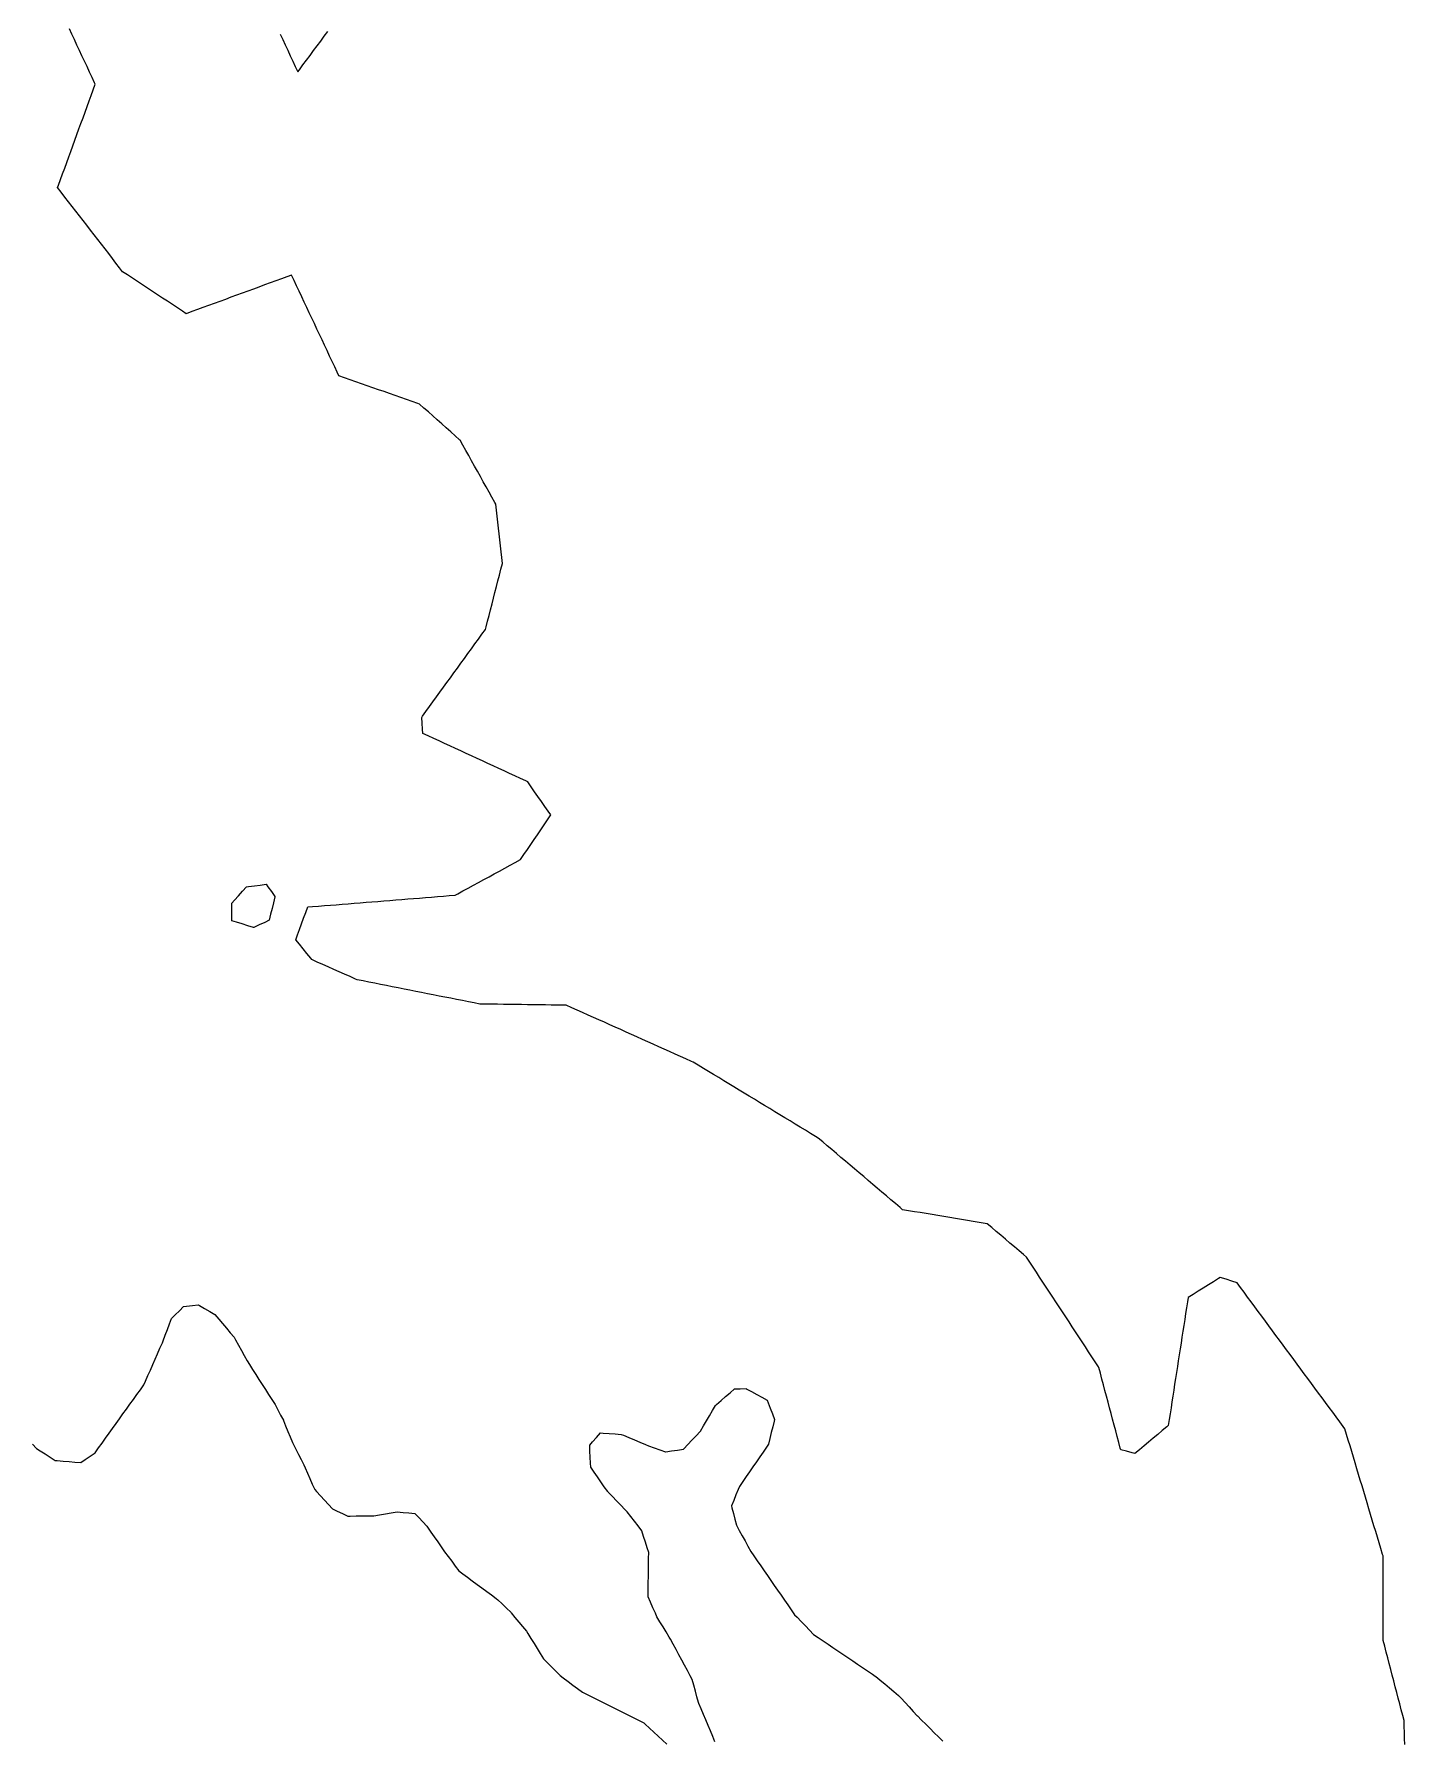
# Model space of a CAD drawing. Header units: millimetres. Extents: x 0 to 2762, y 6 to 2482.
# Drawn here: x 2172.3 to 2402.1, y 1072.3 to 1358.6 of the extents above; entities that cross this region are included whole.
import ezdxf

# ---------------------------------------------------------------- set-up
doc = ezdxf.new("R2010")
doc.units = ezdxf.units.MM
for name, color, linetype in [('ALL_HOLES', 1, 'Continuous'), ('ALL_ISLANDS', 7, 'Continuous'), ('OUTLINE_ISLAND_01', 7, 'Continuous'), ('OUTLINE_ISLAND_01_HOLE_67', 1, 'Continuous'), ('OUTLINE_ISLAND_01_HOLE_68', 1, 'Continuous')]:
    doc.layers.add(name, color=color, linetype=linetype)

msp = doc.modelspace()

# ---------------------------------------------------------------- linework, layer by layer
at = {"layer": 'ALL_HOLES'}
msp.add_lwpolyline([(2205.4254, 1209.8766), (2205.4254, 1210.8766), (2205.4254, 1211.8766), (2205.4254, 1212.8766), (2205.8508, 1213.3555), (2206.5149, 1214.1032), (2207.179, 1214.8509), (2207.8431, 1215.5985), (2208.181, 1215.6424), (2209.1727, 1215.7711), (2210.1644, 1215.8998), (2211.1561, 1216.0286), (2211.4537, 1215.6121), (2212.0351, 1214.7985), (2212.6166, 1213.9849), (2212.5982, 1213.9077), (2212.367, 1212.9348), (2212.1358, 1211.9619), (2211.9046, 1210.989), (2211.6733, 1210.0161), (2210.9031, 1209.6412), (2210.004, 1209.2036), (2209.1049, 1208.7659), (2209.0249, 1208.79), (2208.0676, 1209.079), (2207.1102, 1209.368), (2206.1529, 1209.657)], close=True, dxfattribs=at)
for points in [[(2171.9573, 1122.1033), (2172.6518, 1121.3837), (2173.2663, 1120.9904), (2174.1085, 1120.4512), (2174.9508, 1119.9121), (2175.793, 1119.373), (2176.1105, 1119.3467), (2177.1071, 1119.2642), (2178.1037, 1119.1817), (2179.1003, 1119.0992), (2180.0969, 1119.0167), (2180.8105, 1119.5078), (2181.6342, 1120.0748), (2182.458, 1120.6417), (2182.478, 1120.6696), (2183.0613, 1121.4818), (2183.6446, 1122.2941), (2184.2279, 1123.1064), (2184.8112, 1123.9186), (2185.3945, 1124.7309), (2185.9778, 1125.5432), (2186.5611, 1126.3554), (2187.1443, 1127.1677), (2187.7276, 1127.9799), (2188.3109, 1128.7922), (2188.8942, 1129.6045), (2189.4775, 1130.4167), (2190.0608, 1131.229), (2190.6441, 1132.0413), (2190.9312, 1132.6928), (2191.3344, 1133.6079), (2191.7376, 1134.5231), (2192.1408, 1135.4382), (2192.5441, 1136.3533), (2192.9473, 1137.2684), (2193.3505, 1138.1835), (2193.7537, 1139.0986), (2193.8868, 1139.4547), (2194.237, 1140.3914), (2194.5872, 1141.3281), (2194.9374, 1142.2647), (2195.2876, 1143.2014), (2195.8825, 1143.7796), (2196.5997, 1144.4765), (2197.3168, 1145.1734), (2197.7811, 1145.2267), (2198.7746, 1145.3406), (2199.7681, 1145.4545), (2199.9489, 1145.3505), (2200.8159, 1144.8522), (2201.6828, 1144.3538), (2202.5498, 1143.8554), (2202.555, 1143.8492), (2203.2012, 1143.086), (2203.8474, 1142.3229), (2204.4936, 1141.5597), (2205.1398, 1140.7965), (2205.786, 1140.0334), (2206.0358, 1139.5792), (2206.5177, 1138.703), (2206.9996, 1137.8267), (2207.4815, 1136.9505), (2207.9634, 1136.0743), (2208.335, 1135.4932), (2208.8737, 1134.6507), (2209.4124, 1133.8082), (2209.9511, 1132.9657), (2210.4898, 1132.1232), (2211.0285, 1131.2807), (2211.5672, 1130.4382), (2212.1059, 1129.5957), (2212.6446, 1128.7532), (2213.1058, 1127.8731), (2213.5699, 1126.9873), (2214.034, 1126.1015), (2214.0361, 1126.0966), (2214.415, 1125.1712), (2214.794, 1124.2458), (2215.173, 1123.3204), (2215.552, 1122.395), (2215.6608, 1122.1793), (2216.1115, 1121.2866), (2216.5622, 1120.3939), (2217.0129, 1119.5013), (2217.4635, 1118.6086), (2217.6689, 1118.1483), (2218.0764, 1117.2351), (2218.4839, 1116.3219), (2218.8913, 1115.4086), (2219.2988, 1114.4954), (2219.5827, 1114.1846), (2220.2571, 1113.4463), (2220.9315, 1112.708), (2221.606, 1111.9696), (2222.2804, 1111.2313), (2223.039, 1110.8769), (2223.945, 1110.4536), (2224.8509, 1110.0303), (2225.2298, 1110.0365), (2226.2297, 1110.053), (2227.2295, 1110.0695), (2228.2294, 1110.086), (2229.2292, 1110.1025), (2230.1678, 1110.2639), (2231.1534, 1110.4334), (2232.1389, 1110.6029), (2233.1244, 1110.7724), (2234.1026, 1110.6652), (2235.0967, 1110.5562), (2236.0907, 1110.4472), (2236.7331, 1109.7793), (2237.4263, 1109.0586), (2238.1195, 1108.3379), (2238.2246, 1108.1834), (2238.7874, 1107.3569), (2239.3503, 1106.5303), (2239.9131, 1105.7037), (2240.4759, 1104.8771), (2240.4802, 1104.8714), (2241.0731, 1104.0661), (2241.6661, 1103.2609), (2242.2591, 1102.4557), (2242.8521, 1101.6505), (2243.4451, 1100.8453), (2244.1025, 1100.362), (2244.9082, 1099.7697), (2245.7139, 1099.1774), (2246.5197, 1098.5851), (2247.3254, 1097.9928), (2248.1311, 1097.4005), (2248.9368, 1096.8082), (2249.7425, 1096.2159), (2249.9897, 1095.9801), (2250.7133, 1095.2898), (2251.4369, 1094.5996), (2252.1605, 1093.9094), (2252.2408, 1093.8117), (2252.8762, 1093.0394), (2253.5115, 1092.2672), (2254.1469, 1091.495), (2254.7823, 1090.7228), (2255.0094, 1090.357), (2255.5371, 1089.5075), (2256.0647, 1088.6581), (2256.5923, 1087.8086), (2257.1199, 1086.9591), (2257.6476, 1086.1096), (2258.3321, 1085.4229), (2259.038, 1084.7146), (2259.744, 1084.0064), (2260.45, 1083.2981), (2260.9803, 1082.8981), (2261.7786, 1082.2958), (2262.5769, 1081.6936), (2263.3753, 1081.0914), (2264.1736, 1080.4891), (2264.6457, 1080.2526), (2265.5397, 1079.8046), (2266.4338, 1079.3566), (2267.3278, 1078.9086), (2268.2219, 1078.4606), (2269.1159, 1078.0126), (2270.0099, 1077.5646), (2270.904, 1077.1166), (2271.798, 1076.6686), (2272.6921, 1076.2206), (2273.5861, 1075.7726), (2274.4801, 1075.3247), (2274.679, 1075.1413), (2275.4142, 1074.4633), (2276.1493, 1073.7854), (2276.8845, 1073.1075), (2277.6196, 1072.4296), (2278.3548, 1071.7517)], [(2286.4111, 1072.1471), (2286.022, 1073.0683), (2285.633, 1073.9895), (2285.2439, 1074.9107), (2284.8549, 1075.8319), (2284.4658, 1076.7531), (2284.0768, 1077.6743), (2283.6877, 1078.5956), (2283.6446, 1078.7545), (2283.383, 1079.7197), (2283.1213, 1080.6848), (2282.8597, 1081.65), (2282.598, 1082.6152), (2282.2608, 1083.2431), (2281.7875, 1084.124), (2281.3143, 1085.005), (2280.8411, 1085.8859), (2280.3679, 1086.7669), (2279.8947, 1087.6478), (2279.4215, 1088.5288), (2278.9483, 1089.4097), (2278.7456, 1089.743), (2278.2259, 1090.5973), (2277.7063, 1091.4517), (2277.1866, 1092.3061), (2276.6669, 1093.1605), (2276.4106, 1093.7387), (2276.0054, 1094.6529), (2275.6002, 1095.5672), (2275.195, 1096.4814), (2275.201, 1096.9121), (2275.2149, 1097.912), (2275.2288, 1098.9119), (2275.2427, 1099.9118), (2275.2566, 1100.9117), (2275.2705, 1101.9116), (2275.2844, 1102.9115), (2275.2983, 1103.9114), (2275.038, 1104.7257), (2274.7335, 1105.6783), (2274.4291, 1106.6308), (2274.1246, 1107.5833), (2273.5189, 1108.3784), (2272.9129, 1109.1738), (2272.3069, 1109.9693), (2271.7008, 1110.7647), (2271.306, 1111.1682), (2270.6065, 1111.8829), (2269.9071, 1112.5975), (2269.2076, 1113.3122), (2268.5082, 1114.0269), (2268.4257, 1114.1453), (2267.854, 1114.9658), (2267.2823, 1115.7863), (2266.7106, 1116.6067), (2266.1389, 1117.4272), (2265.5672, 1118.2477), (2265.5363, 1118.9373), (2265.4915, 1119.9363), (2265.4467, 1120.9353), (2265.4019, 1121.9343), (2265.8912, 1122.4854), (2266.5551, 1123.2332), (2267.219, 1123.9811), (2267.6836, 1123.9498), (2268.6814, 1123.8827), (2269.6791, 1123.8156), (2270.6768, 1123.7485), (2271.0511, 1123.59), (2271.9719, 1123.1999), (2272.8927, 1122.8099), (2273.8134, 1122.4198), (2274.7342, 1122.0297), (2275.2692, 1121.8399), (2276.2116, 1121.5054), (2277.154, 1121.1709), (2278.0964, 1120.8364), (2278.142, 1120.8425), (2279.1333, 1120.9741), (2280.1246, 1121.1057), (2281.1159, 1121.2373), (2281.1768, 1121.3022), (2281.8611, 1122.0314), (2282.5454, 1122.7606), (2283.2297, 1123.4898), (2283.914, 1124.219), (2283.9585, 1124.2941), (2284.4675, 1125.1549), (2284.9765, 1126.0157), (2285.4855, 1126.8764), (2285.9945, 1127.7372), (2286.5035, 1128.598), (2286.6845, 1128.7563), (2287.437, 1129.4149), (2288.1895, 1130.0735), (2288.942, 1130.7321), (2289.6945, 1131.3907), (2290.6266, 1131.405), (2291.6265, 1131.4204), (2291.6488, 1131.4083), (2292.5278, 1130.9314), (2293.4068, 1130.4546), (2294.2858, 1129.9778), (2295.1648, 1129.501), (2295.3312, 1129.0538), (2295.6798, 1128.1165), (2296.0285, 1127.1793), (2296.3772, 1126.242), (2296.3147, 1125.9809), (2296.0819, 1125.0084), (2295.8492, 1124.0359), (2295.6165, 1123.0633), (2295.3837, 1122.0908), (2295.0484, 1121.604), (2294.481, 1120.7805), (2293.9137, 1119.9571), (2293.3464, 1119.1336), (2292.779, 1118.3101), (2292.2117, 1117.4866), (2291.6444, 1116.6631), (2291.077, 1115.8396), (2290.5097, 1115.0161), (2290.304, 1114.5154), (2289.924, 1113.5904), (2289.5441, 1112.6654), (2289.1641, 1111.7404), (2289.2449, 1111.431), (2289.4975, 1110.4634), (2289.7502, 1109.4959), (2290.0028, 1108.5283), (2290.0142, 1108.5074), (2290.4917, 1107.6287), (2290.9692, 1106.7501), (2291.4467, 1105.8715), (2291.9242, 1104.9928), (2292.4016, 1104.1142), (2292.9331, 1103.3457), (2293.5018, 1102.5232), (2294.0706, 1101.7007), (2294.6394, 1100.8782), (2295.2082, 1100.0557), (2295.7769, 1099.2333), (2296.3457, 1098.4108), (2296.9145, 1097.5883), (2297.4833, 1096.7658), (2298.052, 1095.9433), (2298.6208, 1095.1208), (2299.1896, 1094.2983), (2299.7584, 1093.4758), (2300.1689, 1093.0522), (2300.8648, 1092.334), (2301.5607, 1091.6159), (2302.2566, 1090.8977), (2302.9525, 1090.1796), (2303.7054, 1089.6683), (2304.5328, 1089.1066), (2305.3601, 1088.5449), (2306.1874, 1087.9832), (2307.0148, 1087.4215), (2307.8421, 1086.8598), (2308.6694, 1086.2981), (2309.4968, 1085.7364), (2310.3241, 1085.1747), (2311.1514, 1084.6129), (2311.9788, 1084.0512), (2312.8061, 1083.4895), (2313.6334, 1082.9278), (2314.1212, 1082.5166), (2314.8857, 1081.8719), (2315.6502, 1081.2273), (2316.4147, 1080.5827), (2317.1792, 1079.9381), (2317.6095, 1079.4748), (2318.29, 1078.7421), (2318.9706, 1078.0094), (2319.6511, 1077.2767), (2320.3317, 1076.544), (2320.3571, 1076.5185), (2321.0634, 1075.8106), (2321.7697, 1075.1027), (2322.476, 1074.3947), (2323.1823, 1073.6868), (2323.8886, 1072.9789), (2324.5949, 1072.271)]]:
    msp.add_lwpolyline(points, dxfattribs=at)
at = {"layer": 'ALL_ISLANDS'}
for points in [[(2402.0817, 1071.7234), (2402.0493, 1072.7228), (2402.0169, 1073.7223), (2401.9845, 1074.7218), (2401.9522, 1075.7213), (2401.7298, 1076.5763), (2401.4782, 1077.5441), (2401.2265, 1078.5119), (2400.9749, 1079.4798), (2400.7232, 1080.4476), (2400.4716, 1081.4154), (2400.2199, 1082.3832), (2399.9683, 1083.351), (2399.7166, 1084.3189), (2399.465, 1085.2867), (2399.2133, 1086.2545), (2398.9617, 1087.2223), (2398.71, 1088.1901), (2398.4584, 1089.1579), (2398.4579, 1089.3426), (2398.4554, 1090.3426), (2398.4529, 1091.3426), (2398.4504, 1092.3426), (2398.4479, 1093.3426), (2398.4454, 1094.3426), (2398.4429, 1095.3426), (2398.4404, 1096.3426), (2398.4379, 1097.3426), (2398.4354, 1098.3426), (2398.4329, 1099.3426), (2398.4304, 1100.3426), (2398.4279, 1101.3426), (2398.4255, 1102.3426), (2398.423, 1103.3425), (2398.3409, 1103.6166), (2398.054, 1104.5746), (2397.767, 1105.5325), (2397.4801, 1106.4905), (2397.1932, 1107.4484), (2396.9063, 1108.4064), (2396.6194, 1109.3643), (2396.3324, 1110.3223), (2396.0455, 1111.2802), (2395.7586, 1112.2382), (2395.4717, 1113.1961), (2395.1848, 1114.1541), (2394.8979, 1115.1121), (2394.6109, 1116.07), (2394.324, 1117.028), (2394.0371, 1117.9859), (2393.7502, 1118.9439), (2393.4633, 1119.9018), (2393.1763, 1120.8598), (2392.8894, 1121.8177), (2392.6025, 1122.7757), (2392.3156, 1123.7337), (2392.0287, 1124.6916), (2391.7626, 1125.0519), (2391.1685, 1125.8563), (2390.5744, 1126.6607), (2389.9803, 1127.4651), (2389.3861, 1128.2694), (2388.792, 1129.0738), (2388.1979, 1129.8782), (2387.6038, 1130.6826), (2387.0097, 1131.487), (2386.4156, 1132.2914), (2385.8215, 1133.0958), (2385.2274, 1133.9002), (2384.6333, 1134.7045), (2384.0392, 1135.5089), (2383.4451, 1136.3133), (2382.851, 1137.1177), (2382.2569, 1137.9221), (2381.6628, 1138.7265), (2381.0687, 1139.5309), (2380.4746, 1140.3353), (2379.8805, 1141.1396), (2379.2864, 1141.944), (2378.6922, 1142.7484), (2378.0981, 1143.5528), (2377.504, 1144.3572), (2376.9099, 1145.1616), (2376.3158, 1145.966), (2375.7217, 1146.7703), (2375.1276, 1147.5747), (2374.5335, 1148.3791), (2373.9394, 1149.1835), (2373.052, 1149.4612), (2372.0976, 1149.7598), (2371.1433, 1150.0584), (2370.8323, 1149.8652), (2369.9828, 1149.3376), (2369.1334, 1148.8099), (2368.2839, 1148.2822), (2367.4345, 1147.7546), (2366.585, 1147.2269), (2365.7356, 1146.6992), (2365.6252, 1145.9859), (2365.4723, 1144.9976), (2365.3193, 1144.0094), (2365.1664, 1143.0212), (2365.0135, 1142.0329), (2364.8606, 1141.0447), (2364.7076, 1140.0564), (2364.5547, 1139.0682), (2364.4018, 1138.08), (2364.2489, 1137.0917), (2364.0959, 1136.1035), (2363.943, 1135.1153), (2363.7901, 1134.127), (2363.6372, 1133.1388), (2363.4842, 1132.1505), (2363.3313, 1131.1623), (2363.1784, 1130.1741), (2363.0255, 1129.1858), (2362.8726, 1128.1976), (2362.7196, 1127.2094), (2362.5667, 1126.2211), (2362.4138, 1125.2329), (2362.1788, 1125.0345), (2361.4146, 1124.3895), (2360.6504, 1123.7445), (2359.8862, 1123.0995), (2359.122, 1122.4545), (2358.3579, 1121.8095), (2357.5937, 1121.1645), (2356.8295, 1120.5195), (2356.3702, 1120.6441), (2355.4051, 1120.9059), (2354.44, 1121.1677), (2354.369, 1121.4347), (2354.1121, 1122.4011), (2353.8553, 1123.3675), (2353.5984, 1124.334), (2353.3415, 1125.3004), (2353.0846, 1126.2669), (2352.8277, 1127.2333), (2352.5709, 1128.1998), (2352.314, 1129.1662), (2352.0571, 1130.1326), (2351.8002, 1131.0991), (2351.5434, 1132.0655), (2351.2865, 1133.032), (2351.0296, 1133.9984), (2350.7727, 1134.9649), (2350.6997, 1135.0764), (2350.1519, 1135.913), (2349.6041, 1136.7496), (2349.0563, 1137.5863), (2348.5085, 1138.4229), (2347.9607, 1139.2595), (2347.413, 1140.0961), (2346.8652, 1140.9327), (2346.3174, 1141.7693), (2345.7696, 1142.606), (2345.2218, 1143.4426), (2344.674, 1144.2792), (2344.1262, 1145.1158), (2343.5784, 1145.9524), (2343.0306, 1146.789), (2342.4829, 1147.6257), (2341.9351, 1148.4623), (2341.3873, 1149.2989), (2340.8395, 1150.1355), (2340.2917, 1150.9721), (2339.7439, 1151.8087), (2339.1961, 1152.6454), (2338.6483, 1153.482), (2338.1529, 1153.9022), (2337.3903, 1154.549), (2336.6277, 1155.1959), (2335.865, 1155.8427), (2335.1024, 1156.4896), (2334.3398, 1157.1364), (2333.5772, 1157.7833), (2332.8146, 1158.4301), (2332.0519, 1159.077), (2331.6893, 1159.1372), (2330.7028, 1159.3011), (2329.7163, 1159.4651), (2328.7299, 1159.629), (2327.7434, 1159.7929), (2326.7569, 1159.9568), (2325.7705, 1160.1207), (2324.784, 1160.2847), (2323.7975, 1160.4486), (2322.811, 1160.6125), (2321.8246, 1160.7764), (2320.8381, 1160.9403), (2319.8516, 1161.1043), (2318.8651, 1161.2682), (2317.8787, 1161.4321), (2317.4396, 1161.8048), (2316.6772, 1162.4519), (2315.9148, 1163.099), (2315.1524, 1163.7462), (2314.39, 1164.3933), (2313.6276, 1165.0404), (2312.8653, 1165.6875), (2312.1029, 1166.3347), (2311.3405, 1166.9818), (2310.5781, 1167.6289), (2309.8157, 1168.276), (2309.0533, 1168.9231), (2308.2909, 1169.5703), (2307.5286, 1170.2174), (2306.7662, 1170.8645), (2306.0038, 1171.5116), (2305.2414, 1172.1587), (2304.479, 1172.8059), (2303.7166, 1173.453), (2303.2718, 1173.7231), (2302.4171, 1174.2422), (2301.5624, 1174.7613), (2300.7077, 1175.2804), (2299.853, 1175.7995), (2298.9983, 1176.3186), (2298.1436, 1176.8378), (2297.2889, 1177.3569), (2296.4341, 1177.876), (2295.5794, 1178.3951), (2294.7247, 1178.9142), (2293.87, 1179.4333), (2293.0153, 1179.9524), (2292.1606, 1180.4715), (2291.3059, 1180.9906), (2290.4512, 1181.5097), (2289.5964, 1182.0288), (2288.7417, 1182.5479), (2287.887, 1183.067), (2287.0323, 1183.5861), (2286.1776, 1184.1052), (2285.3229, 1184.6243), (2284.4682, 1185.1434), (2283.6135, 1185.6625), (2282.7588, 1186.1816), (2282.4568, 1186.3171), (2281.5445, 1186.7265), (2280.6321, 1187.1359), (2279.7198, 1187.5453), (2278.8074, 1187.9547), (2277.8951, 1188.3641), (2276.9827, 1188.7735), (2276.0704, 1189.1829), (2275.158, 1189.5923), (2274.2456, 1190.0017), (2273.3333, 1190.4111), (2272.4209, 1190.8205), (2271.5086, 1191.2299), (2270.5962, 1191.6393), (2269.6839, 1192.0487), (2268.7715, 1192.4581), (2267.8592, 1192.8675), (2266.9468, 1193.2769), (2266.0345, 1193.6863), (2265.1221, 1194.0957), (2264.2097, 1194.5051), (2263.2974, 1194.9145), (2262.385, 1195.3239), (2261.4727, 1195.7333), (2260.9657, 1195.7404), (2259.9658, 1195.7542), (2258.9659, 1195.7681), (2257.966, 1195.7819), (2256.9661, 1195.7958), (2255.9661, 1195.8097), (2254.9662, 1195.8235), (2253.9663, 1195.8374), (2252.9664, 1195.8512), (2251.9665, 1195.8651), (2250.9666, 1195.879), (2249.9667, 1195.8928), (2248.9668, 1195.9067), (2247.9669, 1195.9205), (2246.967, 1195.9344), (2246.0384, 1196.1182), (2245.0575, 1196.3124), (2244.0765, 1196.5066), (2243.0955, 1196.7007), (2242.1146, 1196.8949), (2241.1336, 1197.0891), (2240.1526, 1197.2833), (2239.1717, 1197.4775), (2238.1907, 1197.6716), (2237.2098, 1197.8658), (2236.2288, 1198.06), (2235.2478, 1198.2542), (2234.2669, 1198.4484), (2233.2859, 1198.6425), (2232.3049, 1198.8367), (2231.324, 1199.0309), (2230.343, 1199.2251), (2229.362, 1199.4193), (2228.3811, 1199.6134), (2227.4001, 1199.8076), (2226.4191, 1200.0018), (2226.1291, 1200.1308), (2225.2154, 1200.5372), (2224.3017, 1200.9436), (2223.3881, 1201.35), (2222.4744, 1201.7564), (2221.5607, 1202.1629), (2220.647, 1202.5693), (2219.7333, 1202.9757), (2218.8196, 1203.3821), (2218.6232, 1203.6244), (2217.9937, 1204.4014), (2217.3642, 1205.1784), (2216.7347, 1205.9554), (2216.1052, 1206.7324), (2216.3971, 1207.525), (2216.7426, 1208.4634), (2217.0882, 1209.4018), (2217.4338, 1210.3402), (2217.7794, 1211.2786), (2218.125, 1212.217), (2218.9315, 1212.2817), (2219.9283, 1212.3616), (2220.9251, 1212.4416), (2221.9219, 1212.5216), (2222.9187, 1212.6016), (2223.9155, 1212.6815), (2224.9123, 1212.7615), (2225.9091, 1212.8415), (2226.9059, 1212.9215), (2227.9027, 1213.0014), (2228.8994, 1213.0814), (2229.8962, 1213.1614), (2230.893, 1213.2414), (2231.8898, 1213.3213), (2232.8866, 1213.4013), (2233.8834, 1213.4813), (2234.8802, 1213.5613), (2235.877, 1213.6412), (2236.8738, 1213.7212), (2237.8706, 1213.8012), (2238.8674, 1213.8812), (2239.8642, 1213.9611), (2240.861, 1214.0411), (2241.8578, 1214.1211), (2242.8546, 1214.201), (2243.2643, 1214.4244), (2244.1423, 1214.9031), (2245.0203, 1215.3818), (2245.8983, 1215.8605), (2246.7763, 1216.3391), (2247.6543, 1216.8178), (2248.5323, 1217.2965), (2249.4103, 1217.7752), (2250.2883, 1218.2539), (2251.1662, 1218.7325), (2252.0442, 1219.2112), (2252.9222, 1219.6899), (2253.8002, 1220.1686), (2253.8245, 1220.2044), (2254.3857, 1221.0321), (2254.9468, 1221.8598), (2255.508, 1222.6876), (2256.0691, 1223.5153), (2256.6302, 1224.343), (2257.1914, 1225.1707), (2257.7525, 1225.9984), (2258.3137, 1226.8261), (2258.8748, 1227.6539), (2258.4379, 1228.2806), (2257.866, 1229.1009), (2257.2941, 1229.9212), (2256.7222, 1230.7416), (2256.1503, 1231.5619), (2255.5784, 1232.3822), (2255.0065, 1233.2025), (2254.6803, 1233.3535), (2253.7728, 1233.7734), (2252.8652, 1234.1933), (2251.9577, 1234.6132), (2251.0501, 1235.0331), (2250.1425, 1235.4531), (2249.235, 1235.873), (2248.3274, 1236.2929), (2247.4198, 1236.7128), (2246.5123, 1237.1327), (2245.6047, 1237.5527), (2244.6972, 1237.9726), (2243.7896, 1238.3925), (2242.882, 1238.8124), (2241.9745, 1239.2323), (2241.0669, 1239.6522), (2240.1594, 1240.0722), (2239.2518, 1240.4921), (2238.3442, 1240.912), (2237.4367, 1241.3319), (2237.3829, 1242.0377), (2237.307, 1243.0348), (2237.231, 1244.0319), (2237.3575, 1244.2066), (2237.944, 1245.0165), (2238.5305, 1245.8265), (2239.117, 1246.6364), (2239.7035, 1247.4464), (2240.29, 1248.2563), (2240.8765, 1249.0663), (2241.463, 1249.8762), (2242.0495, 1250.6862), (2242.636, 1251.4961), (2243.2225, 1252.3061), (2243.8089, 1253.1161), (2244.3954, 1253.926), (2244.9819, 1254.736), (2245.5684, 1255.5459), (2246.1549, 1256.3559), (2246.7414, 1257.1658), (2247.3279, 1257.9758), (2247.9144, 1258.7857), (2248.0185, 1259.1878), (2248.2692, 1260.1559), (2248.5198, 1261.124), (2248.7705, 1262.0921), (2249.0211, 1263.0601), (2249.2718, 1264.0282), (2249.5224, 1264.9963), (2249.7731, 1265.9644), (2250.0237, 1266.9325), (2250.2744, 1267.9005), (2250.525, 1268.8686), (2250.7756, 1269.8367), (2250.6659, 1270.8259), (2250.5556, 1271.8198), (2250.4454, 1272.8137), (2250.3351, 1273.8076), (2250.2248, 1274.8015), (2250.1146, 1275.7954), (2250.0043, 1276.7893), (2249.894, 1277.7832), (2249.7838, 1278.7771), (2249.6735, 1279.771), (2249.506, 1280.0712), (2249.0188, 1280.9445), (2248.5316, 1281.8178), (2248.0443, 1282.6911), (2247.5571, 1283.5644), (2247.0699, 1284.4376), (2246.5827, 1285.3109), (2246.0955, 1286.1842), (2245.6082, 1287.0575), (2245.121, 1287.9308), (2244.6338, 1288.804), (2244.1466, 1289.6773), (2243.6594, 1290.5506), (2243.5886, 1290.6134), (2242.8406, 1291.2771), (2242.0926, 1291.9407), (2241.3445, 1292.6044), (2240.5965, 1293.2681), (2239.8485, 1293.9318), (2239.1005, 1294.5955), (2238.3525, 1295.2592), (2237.6045, 1295.9228), (2236.8564, 1296.5865), (2236.5748, 1296.6852), (2235.6311, 1297.0158), (2234.6873, 1297.3465), (2233.7436, 1297.6771), (2232.7998, 1298.0078), (2231.8561, 1298.3384), (2230.9123, 1298.6691), (2229.9685, 1298.9997), (2229.0248, 1299.3303), (2228.081, 1299.661), (2227.1373, 1299.9916), (2226.1935, 1300.3223), (2225.2498, 1300.6529), (2224.306, 1300.9836), (2223.3623, 1301.3142), (2223.0721, 1301.9314), (2222.6465, 1302.8363), (2222.221, 1303.7413), (2221.7955, 1304.6462), (2221.3699, 1305.5512), (2220.9444, 1306.4561), (2220.5189, 1307.361), (2220.0934, 1308.266), (2219.6678, 1309.1709), (2219.2423, 1310.0759), (2218.8168, 1310.9808), (2218.3912, 1311.8858), (2217.9657, 1312.7907), (2217.5402, 1313.6957), (2217.1146, 1314.6006), (2216.6891, 1315.5055), (2216.2636, 1316.4105), (2215.8381, 1317.3154), (2215.4125, 1318.2204), (2214.6435, 1317.9385), (2213.7046, 1317.5943), (2212.7657, 1317.2501), (2211.8268, 1316.9059), (2210.8879, 1316.5617), (2209.949, 1316.2176), (2209.0101, 1315.8734), (2208.0712, 1315.5292), (2207.1323, 1315.185), (2206.1933, 1314.8408), (2205.2544, 1314.4967), (2204.3155, 1314.1525), (2203.3766, 1313.8083), (2202.4377, 1313.4641), (2201.4988, 1313.1199), (2200.5599, 1312.7757), (2199.621, 1312.4316), (2198.6821, 1312.0874), (2197.7432, 1311.7432), (2197.098, 1312.1703), (2196.2641, 1312.7222), (2195.4302, 1313.2742), (2194.5964, 1313.8261), (2193.7625, 1314.3781), (2192.9286, 1314.93), (2192.0947, 1315.482), (2191.2608, 1316.0339), (2190.427, 1316.5859), (2189.5931, 1317.1378), (2188.7592, 1317.6898), (2187.9253, 1318.2417), (2187.0915, 1318.7937), (2186.5848, 1319.4498), (2185.9735, 1320.2413), (2185.3623, 1321.0327), (2184.7511, 1321.8242), (2184.1399, 1322.6156), (2183.5286, 1323.4071), (2182.9174, 1324.1986), (2182.3062, 1324.99), (2181.695, 1325.7815), (2181.0837, 1326.5729), (2180.4725, 1327.3644), (2179.8613, 1328.1558), (2179.2501, 1328.9473), (2178.6389, 1329.7388), (2178.0276, 1330.5302), (2177.4164, 1331.3217), (2176.8052, 1332.1131), (2176.194, 1332.9046), (2176.3503, 1333.3354), (2176.6914, 1334.2755), (2177.0325, 1335.2155), (2177.3737, 1336.1555), (2177.7148, 1337.0955), (2178.0559, 1338.0355), (2178.397, 1338.9756), (2178.7381, 1339.9156), (2179.0793, 1340.8556), (2179.4204, 1341.7956), (2179.7615, 1342.7356), (2180.1026, 1343.6757), (2180.4437, 1344.6157), (2180.7849, 1345.5557), (2181.126, 1346.4957), (2181.4671, 1347.4357), (2181.8082, 1348.3758), (2182.1493, 1349.3158), (2182.4905, 1350.2558), (2182.3887, 1350.4734), (2181.965, 1351.3792), (2181.5413, 1352.285), (2181.1176, 1353.1908), (2180.6939, 1354.0966), (2180.2702, 1355.0024), (2179.8466, 1355.9082), (2179.4229, 1356.8141), (2178.9992, 1357.7199), (2178.5755, 1358.6257), (2178.1518, 1359.5315)], [(2213.5008, 1358.6577), (2213.9218, 1357.7506), (2214.3428, 1356.8436), (2214.7638, 1355.9365), (2215.1848, 1355.0295), (2215.6059, 1354.1224), (2216.0269, 1353.2154), (2216.4479, 1352.3083), (2216.7172, 1352.6694), (2217.3151, 1353.471), (2217.913, 1354.2725), (2218.5109, 1355.0741), (2219.1088, 1355.8757), (2219.7067, 1356.6772), (2220.3046, 1357.4788), (2220.9025, 1358.2804), (2221.5004, 1359.0819)]]:
    msp.add_lwpolyline(points, dxfattribs=at)
at = {"layer": 'OUTLINE_ISLAND_01'}
for points in [[(2402.0817, 1071.7234), (2402.0493, 1072.7228), (2402.0169, 1073.7223), (2401.9845, 1074.7218), (2401.9522, 1075.7213), (2401.7298, 1076.5763), (2401.4782, 1077.5441), (2401.2265, 1078.5119), (2400.9749, 1079.4798), (2400.7232, 1080.4476), (2400.4716, 1081.4154), (2400.2199, 1082.3832), (2399.9683, 1083.351), (2399.7166, 1084.3189), (2399.465, 1085.2867), (2399.2133, 1086.2545), (2398.9617, 1087.2223), (2398.71, 1088.1901), (2398.4584, 1089.1579), (2398.4579, 1089.3426), (2398.4554, 1090.3426), (2398.4529, 1091.3426), (2398.4504, 1092.3426), (2398.4479, 1093.3426), (2398.4454, 1094.3426), (2398.4429, 1095.3426), (2398.4404, 1096.3426), (2398.4379, 1097.3426), (2398.4354, 1098.3426), (2398.4329, 1099.3426), (2398.4304, 1100.3426), (2398.4279, 1101.3426), (2398.4255, 1102.3426), (2398.423, 1103.3425), (2398.3409, 1103.6166), (2398.054, 1104.5746), (2397.767, 1105.5325), (2397.4801, 1106.4905), (2397.1932, 1107.4484), (2396.9063, 1108.4064), (2396.6194, 1109.3643), (2396.3324, 1110.3223), (2396.0455, 1111.2802), (2395.7586, 1112.2382), (2395.4717, 1113.1961), (2395.1848, 1114.1541), (2394.8979, 1115.1121), (2394.6109, 1116.07), (2394.324, 1117.028), (2394.0371, 1117.9859), (2393.7502, 1118.9439), (2393.4633, 1119.9018), (2393.1763, 1120.8598), (2392.8894, 1121.8177), (2392.6025, 1122.7757), (2392.3156, 1123.7337), (2392.0287, 1124.6916), (2391.7626, 1125.0519), (2391.1685, 1125.8563), (2390.5744, 1126.6607), (2389.9803, 1127.4651), (2389.3861, 1128.2694), (2388.792, 1129.0738), (2388.1979, 1129.8782), (2387.6038, 1130.6826), (2387.0097, 1131.487), (2386.4156, 1132.2914), (2385.8215, 1133.0958), (2385.2274, 1133.9002), (2384.6333, 1134.7045), (2384.0392, 1135.5089), (2383.4451, 1136.3133), (2382.851, 1137.1177), (2382.2569, 1137.9221), (2381.6628, 1138.7265), (2381.0687, 1139.5309), (2380.4746, 1140.3353), (2379.8805, 1141.1396), (2379.2864, 1141.944), (2378.6922, 1142.7484), (2378.0981, 1143.5528), (2377.504, 1144.3572), (2376.9099, 1145.1616), (2376.3158, 1145.966), (2375.7217, 1146.7703), (2375.1276, 1147.5747), (2374.5335, 1148.3791), (2373.9394, 1149.1835), (2373.052, 1149.4612), (2372.0976, 1149.7598), (2371.1433, 1150.0584), (2370.8323, 1149.8652), (2369.9828, 1149.3376), (2369.1334, 1148.8099), (2368.2839, 1148.2822), (2367.4345, 1147.7546), (2366.585, 1147.2269), (2365.7356, 1146.6992), (2365.6252, 1145.9859), (2365.4723, 1144.9976), (2365.3193, 1144.0094), (2365.1664, 1143.0212), (2365.0135, 1142.0329), (2364.8606, 1141.0447), (2364.7076, 1140.0564), (2364.5547, 1139.0682), (2364.4018, 1138.08), (2364.2489, 1137.0917), (2364.0959, 1136.1035), (2363.943, 1135.1153), (2363.7901, 1134.127), (2363.6372, 1133.1388), (2363.4842, 1132.1505), (2363.3313, 1131.1623), (2363.1784, 1130.1741), (2363.0255, 1129.1858), (2362.8726, 1128.1976), (2362.7196, 1127.2094), (2362.5667, 1126.2211), (2362.4138, 1125.2329), (2362.1788, 1125.0345), (2361.4146, 1124.3895), (2360.6504, 1123.7445), (2359.8862, 1123.0995), (2359.122, 1122.4545), (2358.3579, 1121.8095), (2357.5937, 1121.1645), (2356.8295, 1120.5195), (2356.3702, 1120.6441), (2355.4051, 1120.9059), (2354.44, 1121.1677), (2354.369, 1121.4347), (2354.1121, 1122.4011), (2353.8553, 1123.3675), (2353.5984, 1124.334), (2353.3415, 1125.3004), (2353.0846, 1126.2669), (2352.8277, 1127.2333), (2352.5709, 1128.1998), (2352.314, 1129.1662), (2352.0571, 1130.1326), (2351.8002, 1131.0991), (2351.5434, 1132.0655), (2351.2865, 1133.032), (2351.0296, 1133.9984), (2350.7727, 1134.9649), (2350.6997, 1135.0764), (2350.1519, 1135.913), (2349.6041, 1136.7496), (2349.0563, 1137.5863), (2348.5085, 1138.4229), (2347.9607, 1139.2595), (2347.413, 1140.0961), (2346.8652, 1140.9327), (2346.3174, 1141.7693), (2345.7696, 1142.606), (2345.2218, 1143.4426), (2344.674, 1144.2792), (2344.1262, 1145.1158), (2343.5784, 1145.9524), (2343.0306, 1146.789), (2342.4829, 1147.6257), (2341.9351, 1148.4623), (2341.3873, 1149.2989), (2340.8395, 1150.1355), (2340.2917, 1150.9721), (2339.7439, 1151.8087), (2339.1961, 1152.6454), (2338.6483, 1153.482), (2338.1529, 1153.9022), (2337.3903, 1154.549), (2336.6277, 1155.1959), (2335.865, 1155.8427), (2335.1024, 1156.4896), (2334.3398, 1157.1364), (2333.5772, 1157.7833), (2332.8146, 1158.4301), (2332.0519, 1159.077), (2331.6893, 1159.1372), (2330.7028, 1159.3011), (2329.7163, 1159.4651), (2328.7299, 1159.629), (2327.7434, 1159.7929), (2326.7569, 1159.9568), (2325.7705, 1160.1207), (2324.784, 1160.2847), (2323.7975, 1160.4486), (2322.811, 1160.6125), (2321.8246, 1160.7764), (2320.8381, 1160.9403), (2319.8516, 1161.1043), (2318.8651, 1161.2682), (2317.8787, 1161.4321), (2317.4396, 1161.8048), (2316.6772, 1162.4519), (2315.9148, 1163.099), (2315.1524, 1163.7462), (2314.39, 1164.3933), (2313.6276, 1165.0404), (2312.8653, 1165.6875), (2312.1029, 1166.3347), (2311.3405, 1166.9818), (2310.5781, 1167.6289), (2309.8157, 1168.276), (2309.0533, 1168.9231), (2308.2909, 1169.5703), (2307.5286, 1170.2174), (2306.7662, 1170.8645), (2306.0038, 1171.5116), (2305.2414, 1172.1587), (2304.479, 1172.8059), (2303.7166, 1173.453), (2303.2718, 1173.7231), (2302.4171, 1174.2422), (2301.5624, 1174.7613), (2300.7077, 1175.2804), (2299.853, 1175.7995), (2298.9983, 1176.3186), (2298.1436, 1176.8378), (2297.2889, 1177.3569), (2296.4341, 1177.876), (2295.5794, 1178.3951), (2294.7247, 1178.9142), (2293.87, 1179.4333), (2293.0153, 1179.9524), (2292.1606, 1180.4715), (2291.3059, 1180.9906), (2290.4512, 1181.5097), (2289.5964, 1182.0288), (2288.7417, 1182.5479), (2287.887, 1183.067), (2287.0323, 1183.5861), (2286.1776, 1184.1052), (2285.3229, 1184.6243), (2284.4682, 1185.1434), (2283.6135, 1185.6625), (2282.7588, 1186.1816), (2282.4568, 1186.3171), (2281.5445, 1186.7265), (2280.6321, 1187.1359), (2279.7198, 1187.5453), (2278.8074, 1187.9547), (2277.8951, 1188.3641), (2276.9827, 1188.7735), (2276.0704, 1189.1829), (2275.158, 1189.5923), (2274.2456, 1190.0017), (2273.3333, 1190.4111), (2272.4209, 1190.8205), (2271.5086, 1191.2299), (2270.5962, 1191.6393), (2269.6839, 1192.0487), (2268.7715, 1192.4581), (2267.8592, 1192.8675), (2266.9468, 1193.2769), (2266.0345, 1193.6863), (2265.1221, 1194.0957), (2264.2097, 1194.5051), (2263.2974, 1194.9145), (2262.385, 1195.3239), (2261.4727, 1195.7333), (2260.9657, 1195.7404), (2259.9658, 1195.7542), (2258.9659, 1195.7681), (2257.966, 1195.7819), (2256.9661, 1195.7958), (2255.9661, 1195.8097), (2254.9662, 1195.8235), (2253.9663, 1195.8374), (2252.9664, 1195.8512), (2251.9665, 1195.8651), (2250.9666, 1195.879), (2249.9667, 1195.8928), (2248.9668, 1195.9067), (2247.9669, 1195.9205), (2246.967, 1195.9344), (2246.0384, 1196.1182), (2245.0575, 1196.3124), (2244.0765, 1196.5066), (2243.0955, 1196.7007), (2242.1146, 1196.8949), (2241.1336, 1197.0891), (2240.1526, 1197.2833), (2239.1717, 1197.4775), (2238.1907, 1197.6716), (2237.2098, 1197.8658), (2236.2288, 1198.06), (2235.2478, 1198.2542), (2234.2669, 1198.4484), (2233.2859, 1198.6425), (2232.3049, 1198.8367), (2231.324, 1199.0309), (2230.343, 1199.2251), (2229.362, 1199.4193), (2228.3811, 1199.6134), (2227.4001, 1199.8076), (2226.4191, 1200.0018), (2226.1291, 1200.1308), (2225.2154, 1200.5372), (2224.3017, 1200.9436), (2223.3881, 1201.35), (2222.4744, 1201.7564), (2221.5607, 1202.1629), (2220.647, 1202.5693), (2219.7333, 1202.9757), (2218.8196, 1203.3821), (2218.6232, 1203.6244), (2217.9937, 1204.4014), (2217.3642, 1205.1784), (2216.7347, 1205.9554), (2216.1052, 1206.7324), (2216.3971, 1207.525), (2216.7426, 1208.4634), (2217.0882, 1209.4018), (2217.4338, 1210.3402), (2217.7794, 1211.2786), (2218.125, 1212.217), (2218.9315, 1212.2817), (2219.9283, 1212.3616), (2220.9251, 1212.4416), (2221.9219, 1212.5216), (2222.9187, 1212.6016), (2223.9155, 1212.6815), (2224.9123, 1212.7615), (2225.9091, 1212.8415), (2226.9059, 1212.9215), (2227.9027, 1213.0014), (2228.8994, 1213.0814), (2229.8962, 1213.1614), (2230.893, 1213.2414), (2231.8898, 1213.3213), (2232.8866, 1213.4013), (2233.8834, 1213.4813), (2234.8802, 1213.5613), (2235.877, 1213.6412), (2236.8738, 1213.7212), (2237.8706, 1213.8012), (2238.8674, 1213.8812), (2239.8642, 1213.9611), (2240.861, 1214.0411), (2241.8578, 1214.1211), (2242.8546, 1214.201), (2243.2643, 1214.4244), (2244.1423, 1214.9031), (2245.0203, 1215.3818), (2245.8983, 1215.8605), (2246.7763, 1216.3391), (2247.6543, 1216.8178), (2248.5323, 1217.2965), (2249.4103, 1217.7752), (2250.2883, 1218.2539), (2251.1662, 1218.7325), (2252.0442, 1219.2112), (2252.9222, 1219.6899), (2253.8002, 1220.1686), (2253.8245, 1220.2044), (2254.3857, 1221.0321), (2254.9468, 1221.8598), (2255.508, 1222.6876), (2256.0691, 1223.5153), (2256.6302, 1224.343), (2257.1914, 1225.1707), (2257.7525, 1225.9984), (2258.3137, 1226.8261), (2258.8748, 1227.6539), (2258.4379, 1228.2806), (2257.866, 1229.1009), (2257.2941, 1229.9212), (2256.7222, 1230.7416), (2256.1503, 1231.5619), (2255.5784, 1232.3822), (2255.0065, 1233.2025), (2254.6803, 1233.3535), (2253.7728, 1233.7734), (2252.8652, 1234.1933), (2251.9577, 1234.6132), (2251.0501, 1235.0331), (2250.1425, 1235.4531), (2249.235, 1235.873), (2248.3274, 1236.2929), (2247.4198, 1236.7128), (2246.5123, 1237.1327), (2245.6047, 1237.5527), (2244.6972, 1237.9726), (2243.7896, 1238.3925), (2242.882, 1238.8124), (2241.9745, 1239.2323), (2241.0669, 1239.6522), (2240.1594, 1240.0722), (2239.2518, 1240.4921), (2238.3442, 1240.912), (2237.4367, 1241.3319), (2237.3829, 1242.0377), (2237.307, 1243.0348), (2237.231, 1244.0319), (2237.3575, 1244.2066), (2237.944, 1245.0165), (2238.5305, 1245.8265), (2239.117, 1246.6364), (2239.7035, 1247.4464), (2240.29, 1248.2563), (2240.8765, 1249.0663), (2241.463, 1249.8762), (2242.0495, 1250.6862), (2242.636, 1251.4961), (2243.2225, 1252.3061), (2243.8089, 1253.1161), (2244.3954, 1253.926), (2244.9819, 1254.736), (2245.5684, 1255.5459), (2246.1549, 1256.3559), (2246.7414, 1257.1658), (2247.3279, 1257.9758), (2247.9144, 1258.7857), (2248.0185, 1259.1878), (2248.2692, 1260.1559), (2248.5198, 1261.124), (2248.7705, 1262.0921), (2249.0211, 1263.0601), (2249.2718, 1264.0282), (2249.5224, 1264.9963), (2249.7731, 1265.9644), (2250.0237, 1266.9325), (2250.2744, 1267.9005), (2250.525, 1268.8686), (2250.7756, 1269.8367), (2250.6659, 1270.8259), (2250.5556, 1271.8198), (2250.4454, 1272.8137), (2250.3351, 1273.8076), (2250.2248, 1274.8015), (2250.1146, 1275.7954), (2250.0043, 1276.7893), (2249.894, 1277.7832), (2249.7838, 1278.7771), (2249.6735, 1279.771), (2249.506, 1280.0712), (2249.0188, 1280.9445), (2248.5316, 1281.8178), (2248.0443, 1282.6911), (2247.5571, 1283.5644), (2247.0699, 1284.4376), (2246.5827, 1285.3109), (2246.0955, 1286.1842), (2245.6082, 1287.0575), (2245.121, 1287.9308), (2244.6338, 1288.804), (2244.1466, 1289.6773), (2243.6594, 1290.5506), (2243.5886, 1290.6134), (2242.8406, 1291.2771), (2242.0926, 1291.9407), (2241.3445, 1292.6044), (2240.5965, 1293.2681), (2239.8485, 1293.9318), (2239.1005, 1294.5955), (2238.3525, 1295.2592), (2237.6045, 1295.9228), (2236.8564, 1296.5865), (2236.5748, 1296.6852), (2235.6311, 1297.0158), (2234.6873, 1297.3465), (2233.7436, 1297.6771), (2232.7998, 1298.0078), (2231.8561, 1298.3384), (2230.9123, 1298.6691), (2229.9685, 1298.9997), (2229.0248, 1299.3303), (2228.081, 1299.661), (2227.1373, 1299.9916), (2226.1935, 1300.3223), (2225.2498, 1300.6529), (2224.306, 1300.9836), (2223.3623, 1301.3142), (2223.0721, 1301.9314), (2222.6465, 1302.8363), (2222.221, 1303.7413), (2221.7955, 1304.6462), (2221.3699, 1305.5512), (2220.9444, 1306.4561), (2220.5189, 1307.361), (2220.0934, 1308.266), (2219.6678, 1309.1709), (2219.2423, 1310.0759), (2218.8168, 1310.9808), (2218.3912, 1311.8858), (2217.9657, 1312.7907), (2217.5402, 1313.6957), (2217.1146, 1314.6006), (2216.6891, 1315.5055), (2216.2636, 1316.4105), (2215.8381, 1317.3154), (2215.4125, 1318.2204), (2214.6435, 1317.9385), (2213.7046, 1317.5943), (2212.7657, 1317.2501), (2211.8268, 1316.9059), (2210.8879, 1316.5617), (2209.949, 1316.2176), (2209.0101, 1315.8734), (2208.0712, 1315.5292), (2207.1323, 1315.185), (2206.1933, 1314.8408), (2205.2544, 1314.4967), (2204.3155, 1314.1525), (2203.3766, 1313.8083), (2202.4377, 1313.4641), (2201.4988, 1313.1199), (2200.5599, 1312.7757), (2199.621, 1312.4316), (2198.6821, 1312.0874), (2197.7432, 1311.7432), (2197.098, 1312.1703), (2196.2641, 1312.7222), (2195.4302, 1313.2742), (2194.5964, 1313.8261), (2193.7625, 1314.3781), (2192.9286, 1314.93), (2192.0947, 1315.482), (2191.2608, 1316.0339), (2190.427, 1316.5859), (2189.5931, 1317.1378), (2188.7592, 1317.6898), (2187.9253, 1318.2417), (2187.0915, 1318.7937), (2186.5848, 1319.4498), (2185.9735, 1320.2413), (2185.3623, 1321.0327), (2184.7511, 1321.8242), (2184.1399, 1322.6156), (2183.5286, 1323.4071), (2182.9174, 1324.1986), (2182.3062, 1324.99), (2181.695, 1325.7815), (2181.0837, 1326.5729), (2180.4725, 1327.3644), (2179.8613, 1328.1558), (2179.2501, 1328.9473), (2178.6389, 1329.7388), (2178.0276, 1330.5302), (2177.4164, 1331.3217), (2176.8052, 1332.1131), (2176.194, 1332.9046), (2176.3503, 1333.3354), (2176.6914, 1334.2755), (2177.0325, 1335.2155), (2177.3737, 1336.1555), (2177.7148, 1337.0955), (2178.0559, 1338.0355), (2178.397, 1338.9756), (2178.7381, 1339.9156), (2179.0793, 1340.8556), (2179.4204, 1341.7956), (2179.7615, 1342.7356), (2180.1026, 1343.6757), (2180.4437, 1344.6157), (2180.7849, 1345.5557), (2181.126, 1346.4957), (2181.4671, 1347.4357), (2181.8082, 1348.3758), (2182.1493, 1349.3158), (2182.4905, 1350.2558), (2182.3887, 1350.4734), (2181.965, 1351.3792), (2181.5413, 1352.285), (2181.1176, 1353.1908), (2180.6939, 1354.0966), (2180.2702, 1355.0024), (2179.8466, 1355.9082), (2179.4229, 1356.8141), (2178.9992, 1357.7199), (2178.5755, 1358.6257), (2178.1518, 1359.5315)], [(2213.5008, 1358.6577), (2213.9218, 1357.7506), (2214.3428, 1356.8436), (2214.7638, 1355.9365), (2215.1848, 1355.0295), (2215.6059, 1354.1224), (2216.0269, 1353.2154), (2216.4479, 1352.3083), (2216.7172, 1352.6694), (2217.3151, 1353.471), (2217.913, 1354.2725), (2218.5109, 1355.0741), (2219.1088, 1355.8757), (2219.7067, 1356.6772), (2220.3046, 1357.4788), (2220.9025, 1358.2804), (2221.5004, 1359.0819)]]:
    msp.add_lwpolyline(points, dxfattribs=at)
at = {"layer": 'OUTLINE_ISLAND_01_HOLE_67'}
for points in [[(2171.9573, 1122.1033), (2172.6518, 1121.3837), (2173.2663, 1120.9904), (2174.1085, 1120.4512), (2174.9508, 1119.9121), (2175.793, 1119.373), (2176.1105, 1119.3467), (2177.1071, 1119.2642), (2178.1037, 1119.1817), (2179.1003, 1119.0992), (2180.0969, 1119.0167), (2180.8105, 1119.5078), (2181.6342, 1120.0748), (2182.458, 1120.6417), (2182.478, 1120.6696), (2183.0613, 1121.4818), (2183.6446, 1122.2941), (2184.2279, 1123.1064), (2184.8112, 1123.9186), (2185.3945, 1124.7309), (2185.9778, 1125.5432), (2186.5611, 1126.3554), (2187.1443, 1127.1677), (2187.7276, 1127.9799), (2188.3109, 1128.7922), (2188.8942, 1129.6045), (2189.4775, 1130.4167), (2190.0608, 1131.229), (2190.6441, 1132.0413), (2190.9312, 1132.6928), (2191.3344, 1133.6079), (2191.7376, 1134.5231), (2192.1408, 1135.4382), (2192.5441, 1136.3533), (2192.9473, 1137.2684), (2193.3505, 1138.1835), (2193.7537, 1139.0986), (2193.8868, 1139.4547), (2194.237, 1140.3914), (2194.5872, 1141.3281), (2194.9374, 1142.2647), (2195.2876, 1143.2014), (2195.8825, 1143.7796), (2196.5997, 1144.4765), (2197.3168, 1145.1734), (2197.7811, 1145.2267), (2198.7746, 1145.3406), (2199.7681, 1145.4545), (2199.9489, 1145.3505), (2200.8159, 1144.8522), (2201.6828, 1144.3538), (2202.5498, 1143.8554), (2202.555, 1143.8492), (2203.2012, 1143.086), (2203.8474, 1142.3229), (2204.4936, 1141.5597), (2205.1398, 1140.7965), (2205.786, 1140.0334), (2206.0358, 1139.5792), (2206.5177, 1138.703), (2206.9996, 1137.8267), (2207.4815, 1136.9505), (2207.9634, 1136.0743), (2208.335, 1135.4932), (2208.8737, 1134.6507), (2209.4124, 1133.8082), (2209.9511, 1132.9657), (2210.4898, 1132.1232), (2211.0285, 1131.2807), (2211.5672, 1130.4382), (2212.1059, 1129.5957), (2212.6446, 1128.7532), (2213.1058, 1127.8731), (2213.5699, 1126.9873), (2214.034, 1126.1015), (2214.0361, 1126.0966), (2214.415, 1125.1712), (2214.794, 1124.2458), (2215.173, 1123.3204), (2215.552, 1122.395), (2215.6608, 1122.1793), (2216.1115, 1121.2866), (2216.5622, 1120.3939), (2217.0129, 1119.5013), (2217.4635, 1118.6086), (2217.6689, 1118.1483), (2218.0764, 1117.2351), (2218.4839, 1116.3219), (2218.8913, 1115.4086), (2219.2988, 1114.4954), (2219.5827, 1114.1846), (2220.2571, 1113.4463), (2220.9315, 1112.708), (2221.606, 1111.9696), (2222.2804, 1111.2313), (2223.039, 1110.8769), (2223.945, 1110.4536), (2224.8509, 1110.0303), (2225.2298, 1110.0365), (2226.2297, 1110.053), (2227.2295, 1110.0695), (2228.2294, 1110.086), (2229.2292, 1110.1025), (2230.1678, 1110.2639), (2231.1534, 1110.4334), (2232.1389, 1110.6029), (2233.1244, 1110.7724), (2234.1026, 1110.6652), (2235.0967, 1110.5562), (2236.0907, 1110.4472), (2236.7331, 1109.7793), (2237.4263, 1109.0586), (2238.1195, 1108.3379), (2238.2246, 1108.1834), (2238.7874, 1107.3569), (2239.3503, 1106.5303), (2239.9131, 1105.7037), (2240.4759, 1104.8771), (2240.4802, 1104.8714), (2241.0731, 1104.0661), (2241.6661, 1103.2609), (2242.2591, 1102.4557), (2242.8521, 1101.6505), (2243.4451, 1100.8453), (2244.1025, 1100.362), (2244.9082, 1099.7697), (2245.7139, 1099.1774), (2246.5197, 1098.5851), (2247.3254, 1097.9928), (2248.1311, 1097.4005), (2248.9368, 1096.8082), (2249.7425, 1096.2159), (2249.9897, 1095.9801), (2250.7133, 1095.2898), (2251.4369, 1094.5996), (2252.1605, 1093.9094), (2252.2408, 1093.8117), (2252.8762, 1093.0394), (2253.5115, 1092.2672), (2254.1469, 1091.495), (2254.7823, 1090.7228), (2255.0094, 1090.357), (2255.5371, 1089.5075), (2256.0647, 1088.6581), (2256.5923, 1087.8086), (2257.1199, 1086.9591), (2257.6476, 1086.1096), (2258.3321, 1085.4229), (2259.038, 1084.7146), (2259.744, 1084.0064), (2260.45, 1083.2981), (2260.9803, 1082.8981), (2261.7786, 1082.2958), (2262.5769, 1081.6936), (2263.3753, 1081.0914), (2264.1736, 1080.4891), (2264.6457, 1080.2526), (2265.5397, 1079.8046), (2266.4338, 1079.3566), (2267.3278, 1078.9086), (2268.2219, 1078.4606), (2269.1159, 1078.0126), (2270.0099, 1077.5646), (2270.904, 1077.1166), (2271.798, 1076.6686), (2272.6921, 1076.2206), (2273.5861, 1075.7726), (2274.4801, 1075.3247), (2274.679, 1075.1413), (2275.4142, 1074.4633), (2276.1493, 1073.7854), (2276.8845, 1073.1075), (2277.6196, 1072.4296), (2278.3548, 1071.7517)], [(2286.4111, 1072.1471), (2286.022, 1073.0683), (2285.633, 1073.9895), (2285.2439, 1074.9107), (2284.8549, 1075.8319), (2284.4658, 1076.7531), (2284.0768, 1077.6743), (2283.6877, 1078.5956), (2283.6446, 1078.7545), (2283.383, 1079.7197), (2283.1213, 1080.6848), (2282.8597, 1081.65), (2282.598, 1082.6152), (2282.2608, 1083.2431), (2281.7875, 1084.124), (2281.3143, 1085.005), (2280.8411, 1085.8859), (2280.3679, 1086.7669), (2279.8947, 1087.6478), (2279.4215, 1088.5288), (2278.9483, 1089.4097), (2278.7456, 1089.743), (2278.2259, 1090.5973), (2277.7063, 1091.4517), (2277.1866, 1092.3061), (2276.6669, 1093.1605), (2276.4106, 1093.7387), (2276.0054, 1094.6529), (2275.6002, 1095.5672), (2275.195, 1096.4814), (2275.201, 1096.9121), (2275.2149, 1097.912), (2275.2288, 1098.9119), (2275.2427, 1099.9118), (2275.2566, 1100.9117), (2275.2705, 1101.9116), (2275.2844, 1102.9115), (2275.2983, 1103.9114), (2275.038, 1104.7257), (2274.7335, 1105.6783), (2274.4291, 1106.6308), (2274.1246, 1107.5833), (2273.5189, 1108.3784), (2272.9129, 1109.1738), (2272.3069, 1109.9693), (2271.7008, 1110.7647), (2271.306, 1111.1682), (2270.6065, 1111.8829), (2269.9071, 1112.5975), (2269.2076, 1113.3122), (2268.5082, 1114.0269), (2268.4257, 1114.1453), (2267.854, 1114.9658), (2267.2823, 1115.7863), (2266.7106, 1116.6067), (2266.1389, 1117.4272), (2265.5672, 1118.2477), (2265.5363, 1118.9373), (2265.4915, 1119.9363), (2265.4467, 1120.9353), (2265.4019, 1121.9343), (2265.8912, 1122.4854), (2266.5551, 1123.2332), (2267.219, 1123.9811), (2267.6836, 1123.9498), (2268.6814, 1123.8827), (2269.6791, 1123.8156), (2270.6768, 1123.7485), (2271.0511, 1123.59), (2271.9719, 1123.1999), (2272.8927, 1122.8099), (2273.8134, 1122.4198), (2274.7342, 1122.0297), (2275.2692, 1121.8399), (2276.2116, 1121.5054), (2277.154, 1121.1709), (2278.0964, 1120.8364), (2278.142, 1120.8425), (2279.1333, 1120.9741), (2280.1246, 1121.1057), (2281.1159, 1121.2373), (2281.1768, 1121.3022), (2281.8611, 1122.0314), (2282.5454, 1122.7606), (2283.2297, 1123.4898), (2283.914, 1124.219), (2283.9585, 1124.2941), (2284.4675, 1125.1549), (2284.9765, 1126.0157), (2285.4855, 1126.8764), (2285.9945, 1127.7372), (2286.5035, 1128.598), (2286.6845, 1128.7563), (2287.437, 1129.4149), (2288.1895, 1130.0735), (2288.942, 1130.7321), (2289.6945, 1131.3907), (2290.6266, 1131.405), (2291.6265, 1131.4204), (2291.6488, 1131.4083), (2292.5278, 1130.9314), (2293.4068, 1130.4546), (2294.2858, 1129.9778), (2295.1648, 1129.501), (2295.3312, 1129.0538), (2295.6798, 1128.1165), (2296.0285, 1127.1793), (2296.3772, 1126.242), (2296.3147, 1125.9809), (2296.0819, 1125.0084), (2295.8492, 1124.0359), (2295.6165, 1123.0633), (2295.3837, 1122.0908), (2295.0484, 1121.604), (2294.481, 1120.7805), (2293.9137, 1119.9571), (2293.3464, 1119.1336), (2292.779, 1118.3101), (2292.2117, 1117.4866), (2291.6444, 1116.6631), (2291.077, 1115.8396), (2290.5097, 1115.0161), (2290.304, 1114.5154), (2289.924, 1113.5904), (2289.5441, 1112.6654), (2289.1641, 1111.7404), (2289.2449, 1111.431), (2289.4975, 1110.4634), (2289.7502, 1109.4959), (2290.0028, 1108.5283), (2290.0142, 1108.5074), (2290.4917, 1107.6287), (2290.9692, 1106.7501), (2291.4467, 1105.8715), (2291.9242, 1104.9928), (2292.4016, 1104.1142), (2292.9331, 1103.3457), (2293.5018, 1102.5232), (2294.0706, 1101.7007), (2294.6394, 1100.8782), (2295.2082, 1100.0557), (2295.7769, 1099.2333), (2296.3457, 1098.4108), (2296.9145, 1097.5883), (2297.4833, 1096.7658), (2298.052, 1095.9433), (2298.6208, 1095.1208), (2299.1896, 1094.2983), (2299.7584, 1093.4758), (2300.1689, 1093.0522), (2300.8648, 1092.334), (2301.5607, 1091.6159), (2302.2566, 1090.8977), (2302.9525, 1090.1796), (2303.7054, 1089.6683), (2304.5328, 1089.1066), (2305.3601, 1088.5449), (2306.1874, 1087.9832), (2307.0148, 1087.4215), (2307.8421, 1086.8598), (2308.6694, 1086.2981), (2309.4968, 1085.7364), (2310.3241, 1085.1747), (2311.1514, 1084.6129), (2311.9788, 1084.0512), (2312.8061, 1083.4895), (2313.6334, 1082.9278), (2314.1212, 1082.5166), (2314.8857, 1081.8719), (2315.6502, 1081.2273), (2316.4147, 1080.5827), (2317.1792, 1079.9381), (2317.6095, 1079.4748), (2318.29, 1078.7421), (2318.9706, 1078.0094), (2319.6511, 1077.2767), (2320.3317, 1076.544), (2320.3571, 1076.5185), (2321.0634, 1075.8106), (2321.7697, 1075.1027), (2322.476, 1074.3947), (2323.1823, 1073.6868), (2323.8886, 1072.9789), (2324.5949, 1072.271)]]:
    msp.add_lwpolyline(points, dxfattribs=at)
at = {"layer": 'OUTLINE_ISLAND_01_HOLE_68'}
msp.add_lwpolyline([(2205.4254, 1209.8766), (2205.4254, 1210.8766), (2205.4254, 1211.8766), (2205.4254, 1212.8766), (2205.8508, 1213.3555), (2206.5149, 1214.1032), (2207.179, 1214.8509), (2207.8431, 1215.5985), (2208.181, 1215.6424), (2209.1727, 1215.7711), (2210.1644, 1215.8998), (2211.1561, 1216.0286), (2211.4537, 1215.6121), (2212.0351, 1214.7985), (2212.6166, 1213.9849), (2212.5982, 1213.9077), (2212.367, 1212.9348), (2212.1358, 1211.9619), (2211.9046, 1210.989), (2211.6733, 1210.0161), (2210.9031, 1209.6412), (2210.004, 1209.2036), (2209.1049, 1208.7659), (2209.0249, 1208.79), (2208.0676, 1209.079), (2207.1102, 1209.368), (2206.1529, 1209.657)], close=True, dxfattribs=at)

doc.saveas('drawing.dxf')
